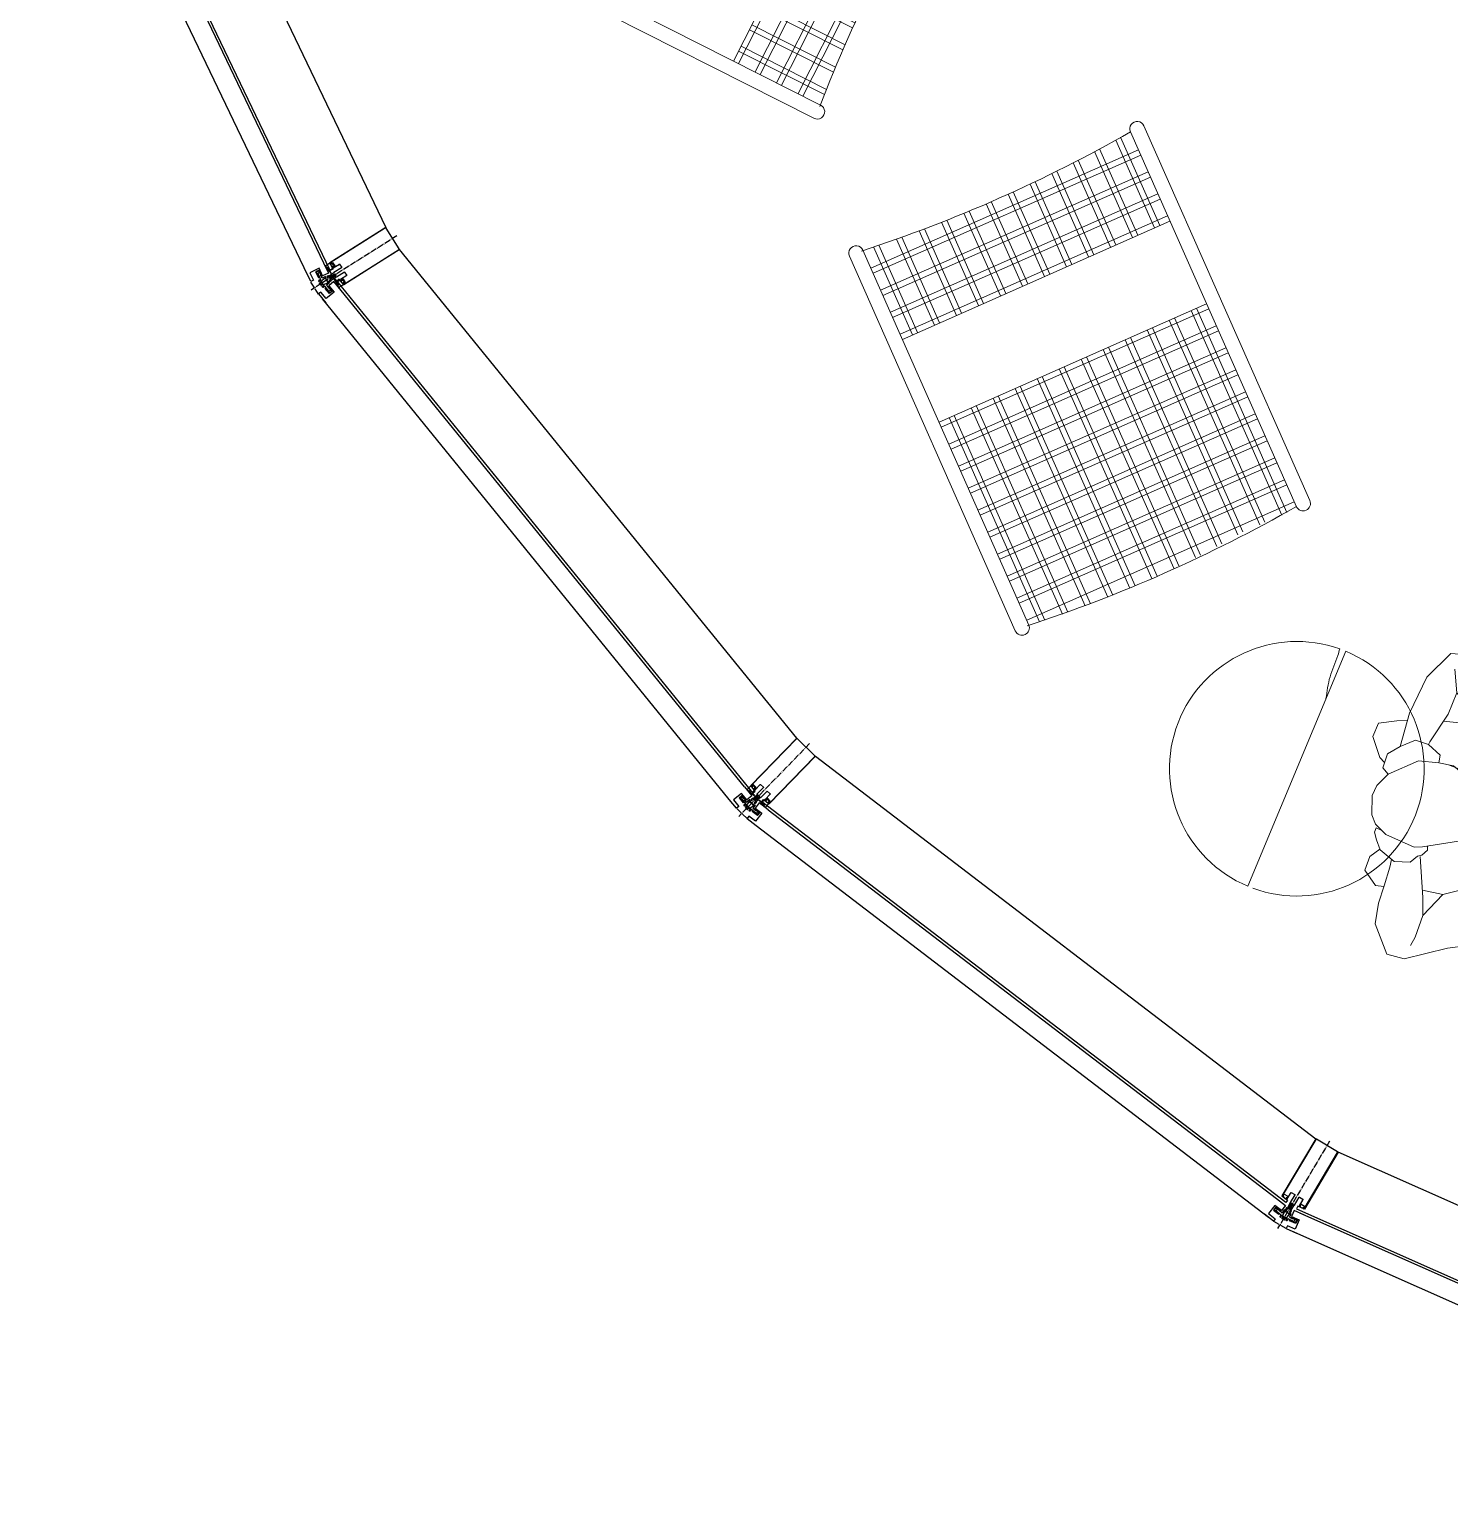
# Model space of a CAD drawing. Header units: millimetres. Extents: x 5429406 to 5440208, y -620941 to -619789.
# Drawn here: x 5432605.1 to 5432884, y -620791.1 to -620503.6 of the extents above; entities that cross this region are included whole.
import ezdxf

# ---------------------------------------------------------------- set-up
doc = ezdxf.new("R2010")
doc.units = ezdxf.units.MM
doc.header["$LTSCALE"] = 0.05
doc.linetypes.add('ACAD_ISO04W100', pattern=[30, 24, -3, 0, -3])
for name, color, linetype in [('aksoy_aks', 1, 'ACAD_ISO04W100'), ('aksoy_aksesuar', 31, 'Continuous'), ('aksoy_cam', 4, 'Continuous'), ('aksoy_profil', 40, 'Continuous'), ('N_Kes-Profil', 52, 'Continuous'), ('N_Mlz-Fitil', 10, 'Continuous')]:
    doc.layers.add(name, color=color, linetype=linetype)
for name, color, linetype, lineweight in [('aksoy_bant', 1, 'Continuous', 5), ('TEFRIS', 251, 'Continuous', 9), ('tefriş', 45, 'Continuous', 18)]:
    doc.layers.add(name, color=color, linetype=linetype, lineweight=lineweight)

# ---------------------------------------------------------------- blocks, each defined once
blk = doc.blocks.new('A$C7E651983')
at = {"layer": 'aksoy_aksesuar'}
for p, q in [((-14.8, 4.3), (-14.8, 0.5)), ((-9.8, 4.6), (-14.5, 4.6)), ((-14.5, 0.2), (-1.9, 0.2)), ((-9.1, 4.1), (-9.4, 4.5)), ((-2.9, 4.1), (-9.1, 4.1)), ((-2.7, 11.3), (-2.7, 4.3)), ((-2.1, 11.5), (-2.5, 11.5)), ((-1.9, 10.9), (-1.9, 11.3)), ((9.3, 10.7), (-1.7, 10.7)), ((-1.7, 0), (-1.7, -4)), ((-0.2, -3.1), (-0.2, 0)), ((0, 0.2), (7.6, 0.2)), ((7.8, 0), (7.8, -3.1)), ((9.3, -4), (9.3, 0)), ((9.5, 11.3), (9.5, 10.9)), ((9.5, 0.2), (10.1, 0.2)), ((10.1, 11.5), (9.7, 11.5)), ((10.3, 0.4), (10.3, 11.3)), ((-1.4, -4.3), (-1.2, -4.3)), ((-1.2, -4.3), (0.3, -4.3)), ((0.6, -3.1), (-0.2, -3.1)), ((0.6, -4), (0.6, -3.1)), ((7.8, -3.1), (7, -3.1)), ((7, -3.1), (7, -4)), ((7.3, -4.3), (8.8, -4.3)), ((8.8, -4.3), (9, -4.3))]:
    blk.add_line(p, q, dxfattribs=at)
for centre, radius, start, end in [((-14.5, 4.3), 0.3, 90, 180), ((-14.5, 0.5), 0.3, 180, 270), ((-9.8, 4.1), 0.5, 45, 90), ((-2.9, 4.3), 0.2, 270, 0), ((-2.5, 11.3), 0.2, 90, 180), ((-2.1, 11.3), 0.2, 0, 90), ((-1.7, 10.9), 0.2, 180, 270), ((-1.9, 0), 0.2, 0, 90), ((0, 0), 0.2, 90, 180), ((7.6, 0), 0.2, 0, 90), ((9.3, 10.9), 0.2, 270, 0), ((9.5, 0), 0.2, 90, 180), ((9.7, 11.3), 0.2, 90, 180), ((10.1, 11.3), 0.2, 0, 90), ((10.1, 0.4), 0.2, 270, 0), ((-1.4, -4), 0.3, 180, 270), ((0.3, -4), 0.3, 270, 0), ((7.3, -4), 0.3, 180, 270), ((9, -4), 0.3, 270, 0)]:
    blk.add_arc(centre, radius, start, end, dxfattribs=at)
blk = doc.blocks.new('A$C1CF42471')
at = {"layer": 'aksoy_bant', "elevation": 0}
for points in [[(16.5, -9.3), (5, -12.9), (4.7, -11.9), (16.2, -8.4)], [(13.7, -17.5), (6.1, -19.8), (5.8, -18.9), (13.4, -16.6)]]:
    blk.add_lwpolyline(points, close=True, dxfattribs=at)
at = {"layer": 'aksoy_cam'}
blk.add_lwpolyline([(21.5, 6.6), (0, 0), (3.8, -12.2), (19.5, -7.3), (25.4, -26.4), (9.7, -31.3), (11.4, -37), (32.9, -30.4)], dxfattribs=at)
at = {"layer": 'N_Kes-Profil', "elevation": 0}
blk.add_lwpolyline([(15.8, -10.6), (4.4, -14.1), (4.1, -13.1), (16.5, -9.3), (18.8, -16.9), (6.4, -20.8), (6.1, -19.8), (17.6, -16.3)], close=True, dxfattribs=at)
at = {"layer": 'aksoy_cam', "extrusion": (0, 0, -1), "zscale": -0.9999999999999998, "rotation": 342.8183150884626}
blk.add_blockref('A$C7E651983', (0.1, -20.7), dxfattribs=at)
blk = doc.blocks.new('saeffsfasfadsafsd')
at = {"layer": 'TEFRIS', "linetype": 'ByBlock'}
for p, q in [((5431984.33, -623484.37), (5431984.33, -623503.32)), ((5431985.42, -623484.48), (5431985.42, -623503.32)), ((5431989.05, -623484.78), (5431989.05, -623503.32)), ((5431990.14, -623484.87), (5431990.14, -623503.32)), ((5431993.78, -623485.11), (5431993.78, -623503.32)), ((5431994.87, -623485.18), (5431994.87, -623503.32)), ((5431998.51, -623485.36), (5431998.51, -623503.32)), ((5431999.6, -623485.41), (5431999.6, -623503.32)), ((5432003.23, -623485.54), (5432003.23, -623503.32)), ((5432004.32, -623485.56), (5432004.32, -623503.32)), ((5432007.96, -623485.63), (5432007.96, -623503.32)), ((5432009.05, -623485.64), (5432009.05, -623503.32)), ((5432012.68, -623485.64), (5432012.68, -623503.32)), ((5432013.77, -623485.64), (5432013.77, -623503.32)), ((5432017.41, -623485.58), (5432017.41, -623503.32)), ((5432018.5, -623485.55), (5432018.5, -623503.32)), ((5432022.14, -623485.44), (5432022.14, -623503.32)), ((5432023.23, -623485.39), (5432023.23, -623503.32)), ((5432026.86, -623485.21), (5432026.86, -623503.32)), ((5432027.95, -623485.15), (5432027.95, -623503.32)), ((5432031.59, -623484.91), (5432031.59, -623503.32)), ((5432032.68, -623484.83), (5432032.68, -623503.32)), ((5432036.32, -623484.53), (5432036.32, -623503.32)), ((5432037.41, -623484.44), (5432037.41, -623503.32)), ((5431982.15, -623488.05), (5432039.59, -623488.05)), ((5431982.15, -623489.14), (5432039.59, -623489.14)), ((5431982.15, -623492.77), (5432039.59, -623492.77)), ((5431982.15, -623493.86), (5432039.59, -623493.86)), ((5431982.15, -623497.5), (5432039.59, -623497.5)), ((5431982.15, -623498.59), (5432039.59, -623498.59)), ((5431982.15, -623502.22), (5432039.59, -623502.22)), ((5431982.15, -623503.32), (5432039.59, -623503.32)), ((5431982.15, -623521.09), (5432039.59, -623521.09)), ((5431982.15, -623522.18), (5432039.59, -623522.18)), ((5431984.33, -623521.09), (5431984.33, -623564.97)), ((5431985.42, -623521.09), (5431985.42, -623565.08)), ((5431989.05, -623521.09), (5431989.05, -623564.97)), ((5431990.14, -623521.09), (5431990.14, -623565.08)), ((5431993.78, -623521.09), (5431993.78, -623564.97)), ((5431994.87, -623521.09), (5431994.87, -623565.08)), ((5431998.51, -623521.09), (5431998.51, -623565.41)), ((5431999.6, -623521.09), (5431999.6, -623565.49)), ((5432003.23, -623521.09), (5432003.23, -623565.74)), ((5432004.32, -623521.09), (5432004.32, -623565.8)), ((5432007.96, -623521.09), (5432007.96, -623565.97)), ((5432009.05, -623521.09), (5432009.05, -623566.01)), ((5432012.68, -623521.09), (5432012.68, -623566.09)), ((5432013.78, -623521.09), (5432013.78, -623566.1)), ((5432017.41, -623521.09), (5432017.41, -623566.1)), ((5432018.5, -623521.09), (5432018.5, -623566.09)), ((5432022.14, -623521.09), (5432022.14, -623566.01)), ((5432023.23, -623521.09), (5432023.23, -623565.97)), ((5432026.86, -623521.09), (5432026.86, -623565.8)), ((5432027.95, -623521.09), (5432027.95, -623565.74)), ((5432031.59, -623521.09), (5432031.59, -623565.49)), ((5432032.68, -623521.09), (5432032.68, -623565.41)), ((5432036.32, -623521.09), (5432036.32, -623565.08)), ((5432037.41, -623521.09), (5432037.41, -623564.97)), ((5431982.15, -623525.82), (5432039.59, -623525.82)), ((5431982.15, -623526.91), (5432039.59, -623526.91)), ((5431982.15, -623530.54), (5432039.59, -623530.54)), ((5431982.15, -623531.63), (5432039.59, -623531.63)), ((5431982.15, -623535.27), (5432039.59, -623535.27)), ((5431982.15, -623536.36), (5432039.59, -623536.36)), ((5431982.15, -623540), (5432039.59, -623540)), ((5431982.15, -623541.09), (5432039.59, -623541.09)), ((5431982.15, -623544.72), (5432039.59, -623544.72)), ((5431982.15, -623545.81), (5432039.59, -623545.81)), ((5431982.15, -623549.45), (5432039.59, -623549.45)), ((5431982.15, -623550.54), (5432039.59, -623550.54)), ((5431982.15, -623554.17), (5432039.59, -623554.17)), ((5431982.15, -623555.27), (5432039.59, -623555.27)), ((5431982.15, -623558.9), (5432039.59, -623558.9)), ((5431982.15, -623559.99), (5432039.59, -623559.99)), ((5431982.15, -623563.63), (5432039.59, -623563.63))]:
    blk.add_line(p, q, dxfattribs=at)
for centre in [(5432011.19, -623201.49), (5432011.19, -623281.99)]:
    blk.add_arc(centre, 284.16, 264.1333, 275.8044, dxfattribs=at)
at = {"layer": 'tefriş'}
for p, q in [((5431979.24, -623484.16), (5431979.24, -623564.65)), ((5431982.15, -623484.16), (5431982.15, -623564.73)), ((5432039.59, -623564.73), (5432039.59, -623484.16)), ((5432042.5, -623564.65), (5432042.5, -623484.16)), ((5431980.69, -623566.11), (5431980.69, -623566.11)), ((5432041.04, -623566.11), (5432041.04, -623566.11))]:
    blk.add_line(p, q, dxfattribs=at)
for centre, start, end in [((5431980.69, -623484.16), 0, 180), ((5432041.04, -623484.16), 0, 180), ((5431980.69, -623564.65), 180, 0), ((5432041.04, -623564.65), 180, 0)]:
    blk.add_arc(centre, 1.45, start, end, dxfattribs=at)
blk = doc.blocks.new('insanplanoturan2')
for p, q in [((-4.35, 28), (-8.09, 30.21)), ((-3.59, 26.87), (-4.35, 28)), ((1.11, 27.39), (-1.54, 25.72)), ((3.27, 27.84), (1.11, 27.39)), ((7, 27.12), (3.27, 27.84)), ((8.63, 26), (7, 27.12)), ((10.14, 23.59), (8.63, 26)), ((10.17, 25.88), (9.26, 25.73)), ((11.6, 25.19), (10.17, 25.88)), ((15.05, 25.76), (17.91, 26.13)), ((17.91, 26.13), (20.4, 23.48)), ((-1.54, 25.72), (-5.35, 20.45)), ((9.26, 25.73), (9.56, 24.52)), ((11.39, 17.65), (10.14, 23.59)), ((13.37, 24.07), (11.6, 25.19)), ((13.24, 24.16), (15.05, 25.76)), ((14.98, 20.87), (13.37, 24.07)), ((20.4, 23.48), (20.2, 21.81)), ((-5.35, 20.45), (-5.85, 16.43)), ((14.48, 17.79), (14.98, 20.87)), ((16.27, 21.48), (14.74, 21.5)), ((14.98, 20.87), (14.98, 20.87)), ((20.07, 21.81), (16.27, 21.48)), ((23.66, 22.17), (20.07, 21.81)), ((27.76, 21.89), (23.66, 22.17)), ((33.11, 18.44), (27.76, 21.89)), ((-27.28, 18.74), (-27.93, 14.41)), ((-27.28, 18.74), (-27.28, 18.74)), ((-19.98, 15.91), (-24.48, 17.29)), ((-14.03, 17.26), (-14.37, 14.2)), ((10.99, 16.09), (11.39, 17.65)), ((12.97, 16.66), (14.48, 17.79)), ((33.27, 14.87), (33.11, 18.44)), ((-27.93, 14.41), (-26.55, 10.2)), ((-18.79, 14.34), (-19.98, 15.91)), ((-5.85, 16.43), (-5.83, 13.53)), ((-5.85, 14.49), (-5.54, 12.71)), ((8.41, 9.37), (10.99, 16.09)), ((11.39, 14.95), (10.64, 15.16)), ((11.39, 14.95), (12.59, 15.84)), ((12.59, 15.84), (12.97, 16.66)), ((12.94, 16.13), (20.72, 13.88)), ((29.4, 7.03), (33.27, 14.87)), ((-15.71, 10.73), (-18.79, 14.34)), ((-14.37, 14.2), (-14.05, 10.87)), ((-9.91, 10.95), (-5.08, 11.6)), ((-5.83, 13.53), (-4.08, 10.14)), ((-5.54, 12.71), (-4.92, 10.26)), ((19.31, 14.28), (19.29, 10.2)), ((19.29, 10.2), (24.16, 13.11)), ((20.72, 13.88), (24.16, 13.11)), ((24.16, 13.11), (28.65, 13.7)), ((28.65, 13.7), (30.45, 14.23)), ((-26.55, 10.2), (-24.71, 6.99)), ((-15.71, 10.73), (-9.91, 10.95)), ((-4.92, 10.26), (-4.51, 7.82)), ((-4.08, 10.14), (0.35, 8.04)), ((4.73, 8.08), (8.41, 9.37)), ((8.28, 9.05), (13.28, 8.1)), ((17.61, 6.77), (19.29, 10.2)), ((-24.71, 6.99), (-23.11, 4.46)), ((-4.51, 7.82), (-2.1, 5.49)), ((-4.51, 7.82), (-4.46, 7.27)), ((-4.46, 7.27), (-2.36, 2.53)), ((0.35, 8.04), (4.73, 8.08)), ((13.28, 8.1), (17.61, 6.77)), ((17.61, 6.77), (18.58, 6.35)), ((28.03, 3.22), (29.4, 7.03)), ((-23.11, 4.46), (-19.37, 1.75)), ((22.01, -2.61), (28.03, 3.22)), ((-19.37, 1.75), (-18.3, 0.57)), ((-19.26, 1.62), (-18.03, -4.75)), ((-2.36, 2.53), (1.56, 1.75)), ((1.56, 1.75), (4.62, 2.65)), ((0.13, -0.8), (-0.81, -6.09)), ((20, -1.56), (19.46, -4.88)), ((19.46, -4.88), (22.01, -2.61)), ((-18.03, -4.75), (-16.17, -9.13)), ((19.46, -4.88), (16.82, -8.79)), ((-16.62, -8.22), (-17.35, -12.82)), ((-0.81, -6.09), (-1.17, -8.58)), ((-1.17, -8.58), (-1.05, -10.85)), ((17.24, -10.34), (17.46, -7.85)), ((-16.17, -9.13), (-14.03, -13.42)), ((-1.05, -10.85), (-1.05, -12.66)), ((15.63, -11.06), (14.16, -14.24)), ((16.82, -8.79), (15.63, -11.06)), ((17.93, -16.07), (17.24, -10.34)), ((-17.35, -12.82), (-16.11, -18.21)), ((-14.03, -13.42), (-10.4, -15.06)), ((-1.05, -12.66), (-1.01, -14.11)), ((-1.01, -14.11), (-0.73, -15.8)), ((14.16, -14.24), (13.76, -15.31)), ((-10.4, -15.06), (-5.21, -16.27)), ((-0.73, -15.8), (-0.99, -19.23)), ((15.74, -21.26), (17.93, -16.07)), ((-16.11, -18.21), (-15.32, -19.11)), ((-15.32, -19.11), (-10.35, -22.99)), ((-10.35, -22.99), (-5, -23.15)), ((-5, -23.15), (-1.15, -21.36)), ((-1.15, -21.36), (3.07, -24.4)), ((10.13, -24.5), (15.74, -21.26)), ((3.07, -24.4), (10.13, -24.5))]:
    blk.add_line(p, q)
for points in [[(-8.09, 30.21), (-10.88, 29.66), (-12.15, 26.27), (-12.64, 24.24)], [(-1.54, 25.72), (-2.54, 26.97), (-5.37, 26.69), (-7.35, 24.57), (-9.19, 21.89), (-8.9, 19.21), (-7.35, 16.52), (-5.85, 16.43)], [(-27.28, 18.74), (-21.76, 22.31), (-14.13, 24.15), (-7.35, 24.57)], [(-19.98, 15.91), (-15.55, 16.66), (-9.47, 19.07), (-8.9, 19.21)]]:
    blk.add_lwpolyline(points)
blk = doc.blocks.new('xccxc')
at = {"rotation": 180}
blk.add_blockref('insanplanoturan2', (220488.91, -31825.14), dxfattribs=at)

msp = doc.modelspace()

# ---------------------------------------------------------------- linework, layer by layer
at = {"color": 8, "transparency": 33554541}
for p, q in [((5432664.13, -620549.55), (5432664.11, -620549.54)), ((5432664.13, -620549.55), (5432664.11, -620549.54)), ((5432664.12, -620549.55), (5432664.15, -620549.53)), ((5432664.12, -620549.55), (5432664.15, -620549.53)), ((5432664.12, -620549.55), (5432664.12, -620549.54)), ((5432664.12, -620549.55), (5432664.12, -620549.54)), ((5432664.14, -620549.57), (5432664.12, -620549.55)), ((5432664.14, -620549.57), (5432664.12, -620549.55)), ((5432746.79, -620652.25), (5432746.77, -620652.25)), ((5432746.79, -620652.25), (5432746.77, -620652.25)), ((5432746.78, -620652.25), (5432746.8, -620652.22)), ((5432746.78, -620652.25), (5432746.8, -620652.22)), ((5432746.78, -620652.25), (5432746.78, -620652.24)), ((5432746.78, -620652.25), (5432746.78, -620652.24)), ((5432746.8, -620652.27), (5432746.78, -620652.25)), ((5432746.8, -620652.27), (5432746.78, -620652.25)), ((5432750.34, -620655.71), (5432750.37, -620655.73)), ((5432750.36, -620655.73), (5432750.37, -620655.73)), ((5432750.37, -620655.73), (5432750.39, -620655.71)), ((5432750.37, -620655.72), (5432750.37, -620655.74))]:
    msp.add_line(p, q, dxfattribs=at)
for centre in [(5432664.12, -620549.55), (5432664.12, -620549.55), (5432746.78, -620652.25), (5432746.78, -620652.25), (5432750.37, -620655.73)]:
    msp.add_circle(centre, 0.005, dxfattribs=at)
at = {"layer": 'aksoy_aks', "transparency": 33554541}
for p, q in [((5432677.29, -620544.17), (5432660.41, -620554.86)), ((5432758.33, -620643.95), (5432744.41, -620658.27)), ((5432860.41, -620722.06), (5432850.22, -620739.24))]:
    msp.add_line(p, q, dxfattribs=at)
at = {"layer": 'aksoy_aks', "color": 8, "transparency": 33554541}
for p, q in [((5432661.9, -620555.63), (5432660.34, -620553.18)), ((5432746.03, -620658.68), (5432743.96, -620656.66)), ((5432851.9, -620739.25), (5432849.4, -620737.77))]:
    msp.add_line(p, q, dxfattribs=at)
at = {"layer": 'aksoy_cam', "transparency": 33554541}
for p, q in [((5432605.09, -620437.82), (5432659.81, -620552.05)), ((5432608.59, -620436.15), (5432662.87, -620549.48)), ((5432745.55, -620652.47), (5432666.32, -620554.93)), ((5432742.54, -620654.92), (5432662.68, -620556.6)), ((5432750.18, -620656.97), (5432849.97, -620733.33)), ((5432747.82, -620660.05), (5432848.41, -620737.02)), ((5432970.39, -620787.59), (5432854.61, -620736.22)), ((5432968.81, -620791.13), (5432853.04, -620739.76))]:
    msp.add_line(p, q, dxfattribs=at)
at = {"layer": 'aksoy_profil', "transparency": 33554541}
for points in [[(5432621.63, -620430.98), (5432675.08, -620542.55), (5432664.1, -620549.5), (5432664.7, -620550.76), (5432664.16, -620551.02), (5432608.19, -620434.17), (5432608.73, -620433.91), (5432609.34, -620435.17)], [(5432755.8, -620642.89), (5432677.8, -620546.86), (5432666.83, -620553.81), (5432665.95, -620552.72), (5432665.48, -620553.1), (5432747.16, -620653.67), (5432747.63, -620653.29), (5432746.75, -620652.21)], [(5432759.46, -620646.44), (5432857.71, -620721.62), (5432851.08, -620732.79), (5432852.19, -620733.64), (5432851.83, -620734.12), (5432748.93, -620655.39), (5432749.29, -620654.91), (5432750.41, -620655.76)], [(5432975.17, -620774.4), (5432862.09, -620724.22), (5432855.47, -620735.4), (5432854.19, -620734.83), (5432853.94, -620735.38), (5432972.37, -620787.93), (5432972.62, -620787.38), (5432971.34, -620786.81)]]:
    msp.add_lwpolyline(points, close=True, dxfattribs=at)
at = {"layer": 'N_Kes-Profil', "transparency": 33554541}
for points in [[(5432663.95, -620552.09, -0.267949), (5432663.92, -620552.09), (5432663.84, -620552.05, 0.267949), (5432663.81, -620552.05), (5432663.5, -620552.25, 0.414214), (5432663.49, -620552.29), (5432663.55, -620552.39, 0.198912), (5432663.57, -620552.4), (5432663.65, -620552.42, 0.249568), (5432663.67, -620552.41, 0.414214), (5432663.68, -620552.37), (5432663.66, -620552.33, -0.414214), (5432663.67, -620552.28), (5432663.76, -620552.23), (5432663.99, -620552.35, 0.267949), (5432664.02, -620552.35), (5432664.09, -620552.3), (5432664.1, -620552.26), (5432664.14, -620552.27), (5432664.23, -620552.21), (5432664.23, -620552.17), (5432664.28, -620552.18), (5432664.36, -620552.13), (5432664.37, -620552.09), (5432664.41, -620552.1), (5432664.49, -620552.04), (5432664.5, -620552), (5432664.54, -620552.01), (5432664.63, -620551.96), (5432664.64, -620551.92), (5432664.68, -620551.93), (5432664.76, -620551.87), (5432664.77, -620551.83), (5432664.81, -620551.84), (5432664.9, -620551.79), (5432664.91, -620551.75), (5432664.95, -620551.76), (5432665.02, -620551.71, -1.018263), (5432665.22, -620552.04), (5432665.21, -620552.08), (5432665.17, -620552.07), (5432665.08, -620552.12), (5432665.07, -620552.16), (5432665.03, -620552.15), (5432664.95, -620552.21), (5432664.94, -620552.25), (5432664.9, -620552.24), (5432664.82, -620552.29), (5432664.81, -620552.33), (5432664.76, -620552.32), (5432664.68, -620552.38), (5432664.67, -620552.42), (5432664.63, -620552.41), (5432664.55, -620552.46), (5432664.54, -620552.5), (5432664.5, -620552.49), (5432664.41, -620552.55), (5432664.4, -620552.59), (5432664.36, -620552.58), (5432664.28, -620552.63), (5432664.27, -620552.67), (5432664.23, -620552.66), (5432664.2, -620552.68), (5432664.22, -620552.95), (5432664.13, -620553.01, -0.414214), (5432664.08, -620553), (5432664.06, -620552.96, 0.414214), (5432664.02, -620552.95, 0.26896), (5432664, -620552.97), (5432663.98, -620553.05, 0.198912), (5432663.98, -620553.07), (5432664.05, -620553.17, 0.414214), (5432664.09, -620553.18), (5432664.4, -620552.98, 0.267949), (5432664.42, -620552.95), (5432664.41, -620552.86, -0.267949), (5432664.43, -620552.83), (5432665.38, -620552.23, -0.414214), (5432665.4, -620552.24), (5432665.41, -620552.25, 0.414214), (5432665.44, -620552.26), (5432666.97, -620551.29, -0.414214), (5432667.01, -620551.3), (5432667.43, -620551.97, -0.414214), (5432667.42, -620552.01), (5432666.21, -620552.78, 0.414214), (5432666.2, -620552.82), (5432666.3, -620552.98, 0.198912), (5432666.32, -620553), (5432666.39, -620553.01, 0.198912), (5432666.41, -620553.01, 0.501408), (5432666.43, -620552.96), (5432666.38, -620552.89, -0.414214), (5432666.39, -620552.85), (5432666.66, -620552.67, -0.414214), (5432666.7, -620552.68), (5432667.12, -620553.35, -0.414214), (5432667.11, -620553.39), (5432666.84, -620553.56, -0.414214), (5432666.8, -620553.55), (5432666.75, -620553.48, 0.414214), (5432666.71, -620553.47, 0.26896), (5432666.69, -620553.49), (5432666.68, -620553.56, 0.198912), (5432666.68, -620553.59), (5432666.78, -620553.75, 0.414214), (5432666.82, -620553.75), (5432677.69, -620546.87, 0.414214), (5432677.73, -620546.73), (5432675.16, -620542.68, 0.414214), (5432675.02, -620542.65), (5432664.15, -620549.53, 0.407095), (5432664.14, -620549.57), (5432664.24, -620549.73, 0.198912), (5432664.26, -620549.74), (5432664.33, -620549.76, 0.198912), (5432664.35, -620549.76, 0.501408), (5432664.37, -620549.71), (5432664.32, -620549.63, -0.414214), (5432664.33, -620549.59), (5432664.6, -620549.42, -0.414214), (5432664.64, -620549.43), (5432665.06, -620550.1, -0.414214), (5432665.05, -620550.14), (5432664.78, -620550.31, -0.414214), (5432664.74, -620550.3), (5432664.69, -620550.23, 0.414214), (5432664.65, -620550.22, 0.26896), (5432664.63, -620550.24), (5432664.62, -620550.31, 0.198912), (5432664.62, -620550.33), (5432664.72, -620550.49, 0.414214), (5432664.76, -620550.5), (5432665.98, -620549.73, -0.414214), (5432666.02, -620549.74), (5432666.44, -620550.41, -0.414214), (5432666.43, -620550.45), (5432664.91, -620551.42, 0.702574), (5432664.91, -620551.45, -0.557595), (5432664.91, -620551.49)], [(5432747.21, -620654.76, -0.267949), (5432747.18, -620654.77), (5432747.09, -620654.74, 0.267949), (5432747.06, -620654.75), (5432746.81, -620655.02, 0.414214), (5432746.81, -620655.06), (5432746.89, -620655.14, 0.198912), (5432746.91, -620655.15), (5432746.99, -620655.15, 0.249568), (5432747.01, -620655.14, 0.414214), (5432747.01, -620655.09), (5432746.98, -620655.06, -0.414214), (5432746.98, -620655.02), (5432747.05, -620654.94), (5432747.3, -620655, 0.267949), (5432747.33, -620654.99), (5432747.39, -620654.93), (5432747.39, -620654.89), (5432747.43, -620654.89), (5432747.5, -620654.82), (5432747.5, -620654.77), (5432747.55, -620654.77), (5432747.61, -620654.7), (5432747.61, -620654.66), (5432747.66, -620654.66), (5432747.72, -620654.59), (5432747.72, -620654.55), (5432747.77, -620654.55), (5432747.84, -620654.47), (5432747.84, -620654.43), (5432747.88, -620654.43), (5432747.95, -620654.36), (5432747.95, -620654.32), (5432747.99, -620654.32), (5432748.06, -620654.25), (5432748.06, -620654.2), (5432748.1, -620654.2), (5432748.16, -620654.14, -1.018263), (5432748.43, -620654.41), (5432748.43, -620654.45), (5432748.39, -620654.45), (5432748.32, -620654.52), (5432748.32, -620654.57), (5432748.27, -620654.57), (5432748.21, -620654.64), (5432748.21, -620654.68), (5432748.16, -620654.68), (5432748.09, -620654.75), (5432748.1, -620654.8), (5432748.05, -620654.8), (5432747.98, -620654.87), (5432747.98, -620654.91), (5432747.94, -620654.91), (5432747.87, -620654.98), (5432747.87, -620655.02), (5432747.83, -620655.02), (5432747.76, -620655.1), (5432747.76, -620655.14), (5432747.72, -620655.14), (5432747.65, -620655.21), (5432747.65, -620655.25), (5432747.61, -620655.25), (5432747.59, -620655.27), (5432747.67, -620655.54), (5432747.59, -620655.61, -0.414214), (5432747.55, -620655.62), (5432747.51, -620655.58, 0.414214), (5432747.47, -620655.58, 0.26896), (5432747.46, -620655.61), (5432747.46, -620655.68, 0.198912), (5432747.47, -620655.7), (5432747.55, -620655.79, 0.414214), (5432747.59, -620655.78), (5432747.85, -620655.52, 0.267949), (5432747.86, -620655.49), (5432747.84, -620655.4, -0.267949), (5432747.84, -620655.37), (5432748.63, -620654.56, -0.414214), (5432748.65, -620654.56), (5432748.67, -620654.58, 0.414214), (5432748.7, -620654.58), (5432749.96, -620653.28, -0.414214), (5432750, -620653.28), (5432750.56, -620653.83, -0.414214), (5432750.57, -620653.87), (5432749.56, -620654.91, 0.414214), (5432749.56, -620654.95), (5432749.7, -620655.08, 0.198912), (5432749.72, -620655.09), (5432749.79, -620655.09, 0.198912), (5432749.81, -620655.08, 0.501408), (5432749.82, -620655.03), (5432749.75, -620654.97, -0.414214), (5432749.75, -620654.93), (5432749.98, -620654.7, -0.414214), (5432750.02, -620654.7), (5432750.59, -620655.25, -0.414214), (5432750.59, -620655.29), (5432750.36, -620655.52, -0.414214), (5432750.32, -620655.52), (5432750.26, -620655.46, 0.414214), (5432750.21, -620655.46, 0.26896), (5432750.2, -620655.48), (5432750.2, -620655.56, 0.198912), (5432750.21, -620655.58), (5432750.34, -620655.71, 0.414214), (5432750.39, -620655.71), (5432759.35, -620646.48, 0.414214), (5432759.35, -620646.34), (5432755.91, -620642.99, 0.414214), (5432755.77, -620642.99), (5432746.8, -620652.23, 0.407095), (5432746.8, -620652.27), (5432746.94, -620652.4, 0.198912), (5432746.96, -620652.41), (5432747.03, -620652.41, 0.198912), (5432747.05, -620652.4, 0.501408), (5432747.06, -620652.35), (5432746.99, -620652.29, -0.414214), (5432746.99, -620652.24), (5432747.21, -620652.01, -0.414214), (5432747.26, -620652.01), (5432747.82, -620652.56, -0.414214), (5432747.82, -620652.61), (5432747.6, -620652.84, -0.414214), (5432747.56, -620652.84), (5432747.49, -620652.77, 0.414214), (5432747.45, -620652.77, 0.26896), (5432747.44, -620652.8), (5432747.44, -620652.87, 0.198912), (5432747.45, -620652.9), (5432747.58, -620653.03, 0.414214), (5432747.63, -620653.03), (5432748.63, -620651.99, -0.414214), (5432748.67, -620651.99), (5432749.24, -620652.54, -0.414214), (5432749.24, -620652.59), (5432747.98, -620653.88, 0.702574), (5432747.99, -620653.92, -0.557595), (5432748, -620653.95)], [(5432852.13, -620735.17, -0.267949), (5432852.1, -620735.18), (5432852.01, -620735.18, 0.267949), (5432851.98, -620735.19), (5432851.79, -620735.51, 0.414214), (5432851.8, -620735.55), (5432851.9, -620735.61, 0.198912), (5432851.93, -620735.62), (5432852, -620735.6, 0.249568), (5432852.02, -620735.58, 0.414214), (5432852.01, -620735.54), (5432851.97, -620735.51, -0.414214), (5432851.96, -620735.47), (5432852.01, -620735.38), (5432852.27, -620735.38, 0.267949), (5432852.3, -620735.37), (5432852.34, -620735.29), (5432852.33, -620735.25), (5432852.37, -620735.24), (5432852.42, -620735.15), (5432852.41, -620735.11), (5432852.45, -620735.1), (5432852.5, -620735.02), (5432852.49, -620734.98), (5432852.54, -620734.97), (5432852.59, -620734.88), (5432852.58, -620734.84), (5432852.62, -620734.83), (5432852.67, -620734.74), (5432852.66, -620734.7), (5432852.7, -620734.69), (5432852.75, -620734.61), (5432852.74, -620734.57), (5432852.78, -620734.56), (5432852.83, -620734.47), (5432852.82, -620734.43), (5432852.86, -620734.42), (5432852.9, -620734.34, -1.018263), (5432853.23, -620734.54), (5432853.24, -620734.59), (5432853.2, -620734.6), (5432853.15, -620734.68), (5432853.16, -620734.72), (5432853.12, -620734.73), (5432853.06, -620734.82), (5432853.08, -620734.86), (5432853.03, -620734.87), (5432852.98, -620734.95), (5432852.99, -620735), (5432852.95, -620735.01), (5432852.9, -620735.09), (5432852.91, -620735.13), (5432852.87, -620735.14), (5432852.82, -620735.23), (5432852.83, -620735.27), (5432852.79, -620735.28), (5432852.74, -620735.36), (5432852.75, -620735.41), (5432852.71, -620735.42), (5432852.66, -620735.5), (5432852.67, -620735.54), (5432852.63, -620735.55), (5432852.61, -620735.58), (5432852.75, -620735.82), (5432852.7, -620735.91, -0.414214), (5432852.65, -620735.92), (5432852.61, -620735.89, 0.414214), (5432852.57, -620735.91, 0.26896), (5432852.56, -620735.93), (5432852.58, -620736.01, 0.198912), (5432852.6, -620736.02), (5432852.7, -620736.08, 0.414214), (5432852.74, -620736.07), (5432852.93, -620735.76, 0.267949), (5432852.93, -620735.73), (5432852.88, -620735.64, -0.267949), (5432852.88, -620735.61), (5432853.46, -620734.65, -0.414214), (5432853.48, -620734.64), (5432853.5, -620734.65, 0.414214), (5432853.53, -620734.64), (5432854.45, -620733.09, -0.414214), (5432854.49, -620733.08), (5432855.17, -620733.48, -0.414214), (5432855.18, -620733.52), (5432854.45, -620734.76, 0.414214), (5432854.46, -620734.8), (5432854.62, -620734.9, 0.198912), (5432854.64, -620734.9), (5432854.71, -620734.88, 0.198912), (5432854.73, -620734.87, 0.501408), (5432854.72, -620734.82), (5432854.65, -620734.78, -0.414214), (5432854.64, -620734.74), (5432854.8, -620734.46, -0.414214), (5432854.84, -620734.45), (5432855.52, -620734.85, -0.414214), (5432855.53, -620734.89), (5432855.37, -620735.17, -0.414214), (5432855.33, -620735.18), (5432855.25, -620735.13, 0.414214), (5432855.21, -620735.14, 0.26896), (5432855.2, -620735.17), (5432855.22, -620735.25, 0.198912), (5432855.23, -620735.26), (5432855.39, -620735.36, 0.414214), (5432855.44, -620735.35), (5432862, -620724.28, 0.414214), (5432861.97, -620724.14), (5432857.84, -620721.69, 0.414214), (5432857.7, -620721.73), (5432851.13, -620732.8, 0.407095), (5432851.15, -620732.84), (5432851.31, -620732.94, 0.198912), (5432851.33, -620732.94), (5432851.4, -620732.92, 0.198912), (5432851.42, -620732.91, 0.501408), (5432851.41, -620732.86), (5432851.34, -620732.81, -0.414214), (5432851.33, -620732.77), (5432851.49, -620732.5, -0.414214), (5432851.53, -620732.49), (5432852.21, -620732.89, -0.414214), (5432852.22, -620732.93), (5432852.06, -620733.21, -0.414214), (5432852.02, -620733.22), (5432851.94, -620733.17, 0.414214), (5432851.9, -620733.18, 0.26896), (5432851.89, -620733.21), (5432851.91, -620733.28, 0.198912), (5432851.92, -620733.3), (5432852.08, -620733.4, 0.414214), (5432852.12, -620733.38), (5432852.86, -620732.15, -0.414214), (5432852.9, -620732.14), (5432853.58, -620732.54, -0.414214), (5432853.59, -620732.58), (5432852.67, -620734.13, 0.702574), (5432852.68, -620734.17, -0.557595), (5432852.7, -620734.2)]]:
    msp.add_lwpolyline(points, format="xyb", close=True, dxfattribs=at)
at = {"layer": 'N_Mlz-Fitil', "transparency": 33554541}
for points in [[(5432663.9, -620551.05, -0.405243), (5432663.97, -620551.06), (5432664.31, -620551.56, 0.969739), (5432664.39, -620551.51), (5432664.08, -620550.99, -0.405243), (5432664.1, -620550.92), (5432664.71, -620550.53, 0.414214), (5432664.72, -620550.49), (5432664.65, -620550.39), (5432664.57, -620550.31, -0.493145), (5432664.58, -620550.26), (5432664.69, -620550.19, -0.388879), (5432664.72, -620550.2), (5432664.74, -620550.22, 0.63707), (5432664.79, -620550.21), (5432664.83, -620550.04, 0.24542), (5432664.82, -620550, -0.08886), (5432664.63, -620549.7, 0.24542), (5432664.59, -620549.67), (5432664.42, -620549.63, 0.63707), (5432664.39, -620549.67), (5432664.4, -620549.7, -0.388879), (5432664.4, -620549.73), (5432664.28, -620549.8, -0.493145), (5432664.24, -620549.78), (5432664.2, -620549.68, 0.065543), (5432664.2, -620549.67), (5432664.14, -620549.57, 0.414214), (5432664.1, -620549.56), (5432663.29, -620550.07), (5432663.19, -620550.08, 0.719515), (5432663.18, -620550.12), (5432663.28, -620550.18), (5432663.37, -620550.32, 0.043809), (5432663.7, -620550.93, 1.011469), (5432663.78, -620550.88, -0.097794), (5432663.56, -620550.4, -0.52267), (5432663.58, -620550.38, -0.386536), (5432663.62, -620550.43, 0.128678), (5432663.8, -620550.86, -0.414214), (5432663.78, -620550.95), (5432663.75, -620550.96, 0.414214), (5432663.74, -620551), (5432663.79, -620551.08, 0.414214), (5432663.83, -620551.09)], [(5432665.35, -620553.33, 0.405243), (5432665.36, -620553.26), (5432665.05, -620552.74, -0.969739), (5432665.14, -620552.69), (5432665.48, -620553.19, 0.405243), (5432665.55, -620553.2), (5432666.15, -620552.82, -0.414214), (5432666.2, -620552.82), (5432666.26, -620552.93), (5432666.3, -620553.04, 0.493145), (5432666.34, -620553.05), (5432666.46, -620552.98, 0.388879), (5432666.46, -620552.95), (5432666.45, -620552.93, -0.63707), (5432666.48, -620552.88), (5432666.65, -620552.92, -0.24542), (5432666.69, -620552.95, 0.08886), (5432666.87, -620553.25, -0.24542), (5432666.89, -620553.29), (5432666.85, -620553.46, -0.63707), (5432666.8, -620553.47), (5432666.78, -620553.45, 0.388879), (5432666.75, -620553.44), (5432666.63, -620553.52, 0.493145), (5432666.63, -620553.56), (5432666.71, -620553.64, -0.065543), (5432666.72, -620553.64), (5432666.78, -620553.75, -0.414214), (5432666.77, -620553.79), (5432665.96, -620554.3), (5432665.92, -620554.38, -0.719515), (5432665.88, -620554.38), (5432665.86, -620554.26), (5432665.77, -620554.12, -0.043809), (5432665.36, -620553.56, -1.011469), (5432665.44, -620553.5, 0.097794), (5432665.78, -620553.91, 0.52267), (5432665.81, -620553.91, 0.386536), (5432665.78, -620553.84, -0.128678), (5432665.46, -620553.5, 0.414214), (5432665.38, -620553.48), (5432665.36, -620553.5, -0.414214), (5432665.32, -620553.49), (5432665.27, -620553.41, -0.414214), (5432665.28, -620553.37)], [(5432746.92, -620653.76, -0.405243), (5432746.99, -620653.75), (5432747.43, -620654.16, 0.969739), (5432747.5, -620654.09), (5432747.08, -620653.66, -0.405243), (5432747.08, -620653.59), (5432747.58, -620653.07, 0.414214), (5432747.58, -620653.03), (5432747.49, -620652.94), (5432747.4, -620652.89, -0.493145), (5432747.39, -620652.84), (5432747.49, -620652.74, -0.388879), (5432747.51, -620652.74), (5432747.54, -620652.76, 0.63707), (5432747.58, -620652.73), (5432747.58, -620652.56, 0.24542), (5432747.56, -620652.52, -0.08886), (5432747.31, -620652.28, 0.24542), (5432747.27, -620652.26), (5432747.09, -620652.26, 0.63707), (5432747.07, -620652.31), (5432747.09, -620652.33, -0.388879), (5432747.09, -620652.36), (5432746.99, -620652.46, -0.493145), (5432746.95, -620652.45), (5432746.89, -620652.36, 0.065543), (5432746.89, -620652.35), (5432746.8, -620652.27, 0.414214), (5432746.76, -620652.27), (5432746.09, -620652.95), (5432746, -620652.98, 0.719515), (5432746, -620653.02), (5432746.11, -620653.06), (5432746.23, -620653.17, 0.043809), (5432746.69, -620653.7, 1.011469), (5432746.76, -620653.63, -0.097794), (5432746.43, -620653.21, -0.52267), (5432746.45, -620653.18, -0.386536), (5432746.5, -620653.22, 0.128678), (5432746.77, -620653.6, -0.414214), (5432746.77, -620653.69), (5432746.75, -620653.71, 0.414214), (5432746.75, -620653.75), (5432746.82, -620653.82, 0.414214), (5432746.86, -620653.82)], [(5432748.85, -620655.64, 0.405243), (5432748.85, -620655.57), (5432748.43, -620655.13, -0.969739), (5432748.5, -620655.06), (5432748.95, -620655.47, 0.405243), (5432749.02, -620655.47), (5432749.52, -620654.95, -0.414214), (5432749.56, -620654.95), (5432749.65, -620655.04), (5432749.71, -620655.13, 0.493145), (5432749.76, -620655.14), (5432749.85, -620655.04, 0.388879), (5432749.85, -620655.01), (5432749.83, -620654.99, -0.63707), (5432749.86, -620654.94), (5432750.03, -620654.94, -0.24542), (5432750.07, -620654.96, 0.08886), (5432750.32, -620655.2, -0.24542), (5432750.34, -620655.24), (5432750.35, -620655.42, -0.63707), (5432750.3, -620655.44), (5432750.27, -620655.42, 0.388879), (5432750.25, -620655.42), (5432750.15, -620655.52, 0.493145), (5432750.16, -620655.57), (5432750.25, -620655.62, -0.065543), (5432750.26, -620655.63), (5432750.34, -620655.71, -0.414214), (5432750.34, -620655.75), (5432749.68, -620656.44), (5432749.65, -620656.53, -0.719515), (5432749.62, -620656.53), (5432749.57, -620656.42), (5432749.45, -620656.31, -0.043809), (5432748.92, -620655.86, -1.011469), (5432748.99, -620655.79, 0.097794), (5432749.41, -620656.11, 0.52267), (5432749.44, -620656.09, 0.386536), (5432749.4, -620656.04, -0.128678), (5432749.01, -620655.78, 0.414214), (5432748.92, -620655.78), (5432748.9, -620655.8, -0.414214), (5432748.86, -620655.8), (5432748.8, -620655.74, -0.414214), (5432748.8, -620655.7)]]:
    msp.add_lwpolyline(points, format="xyb", close=True, dxfattribs=at)
at = {"layer": 'TEFRIS', "color": 33, "linetype": 'ByBlock', "transparency": 33554541}
for p, q in [((5432822.88, -620527.32), (5432770.36, -620550.57)), ((5432815.25, -620527.13), (5432822.75, -620544.08)), ((5432818.45, -620525.38), (5432826.07, -620542.6)), ((5432819.4, -620524.84), (5432827.07, -620542.16)), ((5432823.33, -620528.32), (5432770.8, -620551.56)), ((5432810.09, -620529.84), (5432817.43, -620546.43)), ((5432811.06, -620529.34), (5432818.43, -620545.99)), ((5432814.28, -620527.65), (5432821.75, -620544.52)), ((5432824.8, -620531.64), (5432772.27, -620554.89)), ((5432825.24, -620532.64), (5432772.71, -620555.89)), ((5432805.86, -620531.97), (5432813.11, -620548.34)), ((5432806.84, -620531.49), (5432814.1, -620547.9)), ((5432826.71, -620535.96), (5432774.18, -620559.21)), ((5432797.31, -620536), (5432804.46, -620552.17)), ((5432798.3, -620535.55), (5432805.46, -620551.73)), ((5432801.6, -620534.02), (5432808.79, -620550.26)), ((5432802.59, -620533.56), (5432809.78, -620549.81)), ((5432827.15, -620536.96), (5432774.62, -620560.21)), ((5432792.99, -620537.91), (5432800.14, -620554.08)), ((5432793.99, -620537.48), (5432801.14, -620553.64)), ((5432828.62, -620540.28), (5432776.1, -620563.53)), ((5432829.06, -620541.28), (5432776.54, -620564.53)), ((5432784.24, -620541.52), (5432791.5, -620557.91)), ((5432785.26, -620541.12), (5432792.49, -620557.47)), ((5432788.63, -620539.75), (5432795.82, -620555.99)), ((5432789.64, -620539.33), (5432796.82, -620555.55)), ((5432776.4, -620544.47), (5432783.85, -620561.29)), ((5432779.82, -620543.21), (5432787.18, -620559.82)), ((5432780.85, -620542.83), (5432788.17, -620559.38)), ((5432770.89, -620546.38), (5432778.53, -620563.65)), ((5432771.93, -620546.03), (5432779.53, -620563.2)), ((5432775.37, -620544.83), (5432782.85, -620561.73)), ((5432836.26, -620557.54), (5432783.73, -620580.78)), ((5432836.7, -620558.53), (5432784.17, -620581.78)), ((5432833.27, -620558.86), (5432851.07, -620599.08)), ((5432834.26, -620558.42), (5432852.02, -620598.54)), ((5432838.17, -620561.86), (5432785.64, -620585.11)), ((5432828.95, -620560.77), (5432846.75, -620601)), ((5432829.94, -620560.33), (5432847.7, -620600.45)), ((5432838.61, -620562.85), (5432786.09, -620586.1)), ((5432820.3, -620564.6), (5432838.27, -620605.2)), ((5432821.3, -620564.16), (5432839.24, -620604.68)), ((5432824.62, -620562.69), (5432842.43, -620602.91)), ((5432825.62, -620562.24), (5432843.38, -620602.36)), ((5432840.08, -620566.18), (5432787.56, -620589.43)), ((5432840.53, -620567.18), (5432788, -620590.43)), ((5432815.98, -620566.51), (5432834.08, -620607.4)), ((5432816.98, -620566.07), (5432835.05, -620606.9)), ((5432842, -620570.5), (5432789.47, -620593.75)), ((5432807.34, -620570.34), (5432825.55, -620611.49)), ((5432808.33, -620569.9), (5432826.54, -620611.04)), ((5432811.66, -620568.42), (5432829.84, -620609.5)), ((5432812.66, -620567.98), (5432830.82, -620609.02)), ((5432842.44, -620571.5), (5432789.91, -620594.75)), ((5432803.01, -620572.25), (5432821.23, -620613.4)), ((5432804.01, -620571.81), (5432822.23, -620612.97)), ((5432843.91, -620574.82), (5432791.38, -620598.07)), ((5432844.35, -620575.82), (5432791.82, -620599.07)), ((5432794.37, -620576.08), (5432812.44, -620616.91)), ((5432795.37, -620575.63), (5432813.46, -620616.52)), ((5432798.69, -620574.16), (5432816.86, -620615.2)), ((5432799.69, -620573.72), (5432817.87, -620614.79)), ((5432790.05, -620577.99), (5432807.98, -620618.51)), ((5432791.05, -620577.55), (5432809.02, -620618.15)), ((5432845.82, -620579.14), (5432793.3, -620602.39)), ((5432785.73, -620579.9), (5432803.48, -620620.02)), ((5432786.72, -620579.46), (5432804.53, -620619.68)), ((5432846.26, -620580.14), (5432793.74, -620603.39)), ((5432847.74, -620583.47), (5432795.21, -620606.71)), ((5432848.18, -620584.46), (5432795.65, -620607.71)), ((5432849.65, -620587.79), (5432797.12, -620611.04)), ((5432850.09, -620588.79), (5432797.56, -620612.03)), ((5432851.56, -620592.11), (5432799.03, -620615.36)), ((5432852, -620593.11), (5432799.48, -620616.36)), ((5432853.47, -620596.43), (5432800.95, -620619.68))]:
    msp.add_line(p, q, dxfattribs=at)
for centre in [(5432680.35, -620277.04), (5432712.93, -620350.65)]:
    msp.add_arc(centre, 284.16, 288.07, 299.741, dxfattribs=at)
at = {"layer": 'tefriş', "transparency": 33554541}
for p, q in [((5432821.31, -620523.76), (5432853.92, -620597.44)), ((5432823.97, -620522.59), (5432856.55, -620596.19)), ((5432801.39, -620620.68), (5432768.78, -620547.01)), ((5432798.7, -620621.8), (5432766.12, -620548.19)), ((5432855.81, -620598.11), (5432855.81, -620598.11)), ((5432800.62, -620622.54), (5432800.62, -620622.54)), ((5432863.6, -620625.82), (5432844.38, -620671.98))]:
    msp.add_line(p, q, dxfattribs=at)
for centre, radius, start, end in [((5432822.64, -620523.17), 1.45, 23.8743, 203.8743), ((5432767.45, -620547.6), 1.45, 23.8743, 203.8743), ((5432855.22, -620596.78), 1.45, 203.8743, 23.8743), ((5432800.03, -620621.21), 1.45, 203.8743, 23.8743), ((5432853.99, -620648.9), 25, 70.3118, 247.4038), ((5432853.99, -620648.9), 25, 249.8127, 67.4038)]:
    msp.add_arc(centre, radius, start, end, dxfattribs=at)
msp.add_open_spline([(5432859.72, -620635.13), (5432859.91, -620633.68), (5432860.31, -620630.74), (5432861.79, -620627.65), (5432862.3, -620625.78), (5432862.41, -620625.36)], degree=3, knots=[0, 0, 0, 0, 4.350659, 8.849507, 10.159994, 10.159994, 10.159994, 10.159994], dxfattribs=at)

# ---------------------------------------------------------------- block references
at = {"layer": 'aksoy_profil', "transparency": 33554541, "yscale": 0.1, "zscale": 0.1}
for p, xscale, rotation in [((5432663.84, -620551.51), -0.1, 312.710841295412), ((5432664.9, -620553.18), 0.1, 291.9663990466386), ((5432746.96, -620654.22), -0.1, 326.2654228523849), ((5432748.39, -620655.6), 0.1, 305.3962570899591), ((5432851.76, -620734.7), -0.1, 339.6952808957055), ((5432853.47, -620735.71), 0.1, 318.8899680385198)]:
    msp.add_blockref('A$C1CF42471', p, dxfattribs=dict(at, xscale=xscale, rotation=rotation))
at = {"layer": 'TEFRIS', "color": 33, "linetype": 'ByBlock', "transparency": 33554541, "xscale": -1, "rotation": 257.7024129761701}
msp.add_blockref('xccxc', (5417029.84, -842865.02), dxfattribs=at)
at = {"layer": 'tefriş', "transparency": 33554541, "rotation": 243.167573077668}
msp.add_blockref('saeffsfasfadsafsd', (8441042.75, 3945226.17), dxfattribs=at)

doc.saveas('drawing.dxf')
